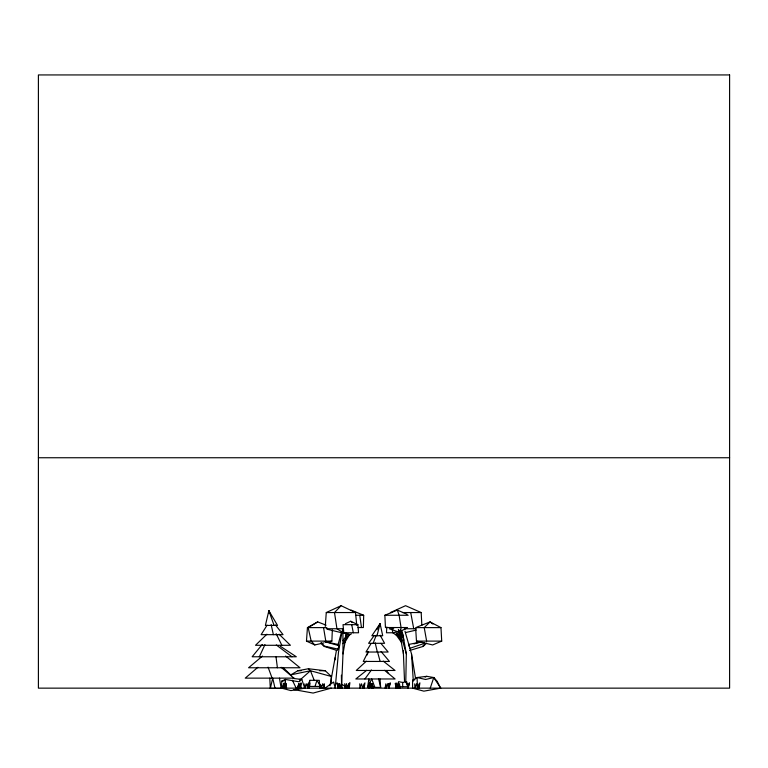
<?xml version="1.0" encoding="UTF-8"?>
<svg xmlns="http://www.w3.org/2000/svg" width="768" height="768" viewBox="0 0 768 768"><rect width="100%" height="100%" fill="white"/><g stroke="black" fill="none" stroke-linecap="round" stroke-linejoin="round"><path stroke-width="1.15" d="M300.998 688.147L301.066 682.848L299.894 688.147L299.126 683.53L297.36 688.147M405.802 681.072L406.339 653.933L402.797 633.994L400.464 630.163M351.043 610.08L363.686 615.264L363.37 627.533L358.003 627.533M309.485 683.53L309.322 688.147L310.07 682.848L307.411 688.147M349.162 687.994L349.325 683.366L347.242 687.994L349.91 682.694L349.162 687.994L344.928 687.994M364.339 683.53L364.176 688.147L364.925 682.848L362.342 688.147M419.309 683.53L419.146 688.147L419.885 682.848L417.302 688.147M326.189 642.384L331.882 641.107L332.333 629.866M342.922 632.477L342.998 653.933L341.51 688.147L341.75 684.307L348.336 688.147M283.459 687.072L283.632 683.818L285.13 688.147L283.91 683.818L282.682 688.147L283.632 683.818M335.117 659.827L335.261 657.466M386.832 626.986L386.467 632.765L392.794 632.765L398.496 631.757M325.286 626.429L326.266 612.547L341.117 605.693L355.507 612.547L356.755 625.267M323.914 642.902L314.803 644.947L306.47 641.107L307.44 627.619L317.702 621.907L326.112 625.171M371.501 688.147L371.818 683.818L373.238 688.147L372.307 683.818L371.51 687.072M323.808 688.147L324.202 683.818L324.23 688.147L322.579 683.818L321.456 688.147M398.141 685.718L398.554 681.677L402.682 682.435L406.666 681.677L408.038 686.726L399.197 686.726M349.795 634.358L344.746 642.547L342.96 643.699L345.83 638.774L346.09 636.346L348.106 633.6M268.608 612.979L268.858 610.714L277.536 625.43L265.392 625.43L268.858 610.714L269.654 612.816M338.246 688.147L336.989 682.848L338.208 688.147L338.784 683.53L339.686 685.382M371.386 687.072L371.818 683.818M342.71 628.858L342.413 630.95L343.795 632.765L349.354 635.069L351.331 633.917M397.92 688.147L398.544 683.818L400.138 688.147L399.475 683.818L399.024 685.987M369.658 687.398L367.574 687.398L368.88 678.97L369.034 681.072M385.843 683.818L385.123 688.147L387.638 683.818L388.272 685.987M329.981 685.795L336.422 650.515M341.894 632.496L338.467 652.358L335.194 688.147L333.638 682.022L324.989 688.147M342.998 653.933L345.427 639.898L344.746 642.547M345.811 637.69L346.579 633.274M285.446 685.843L285.869 683.53L284.102 686.304M408.144 688.147L409.402 682.848L408.115 688.147L407.635 683.53M283.19 687.091L284.237 682.848M377.002 635.75L380.074 623.683L382.723 635.75L371.846 635.75L380.074 623.683L380.179 625.872M298.704 683.818L297.59 688.147L298.982 685.555M389.098 687.091L390.25 682.848L389.002 688.147L388.531 683.53L386.198 688.147M320.851 643.162L324.086 646.406L337.085 650.486L337.997 649.123L338.957 645.658L338.054 644.458L325.594 641.798M338.006 644.832L341.491 632.333M338.179 688.147L339.389 683.818L339.984 688.147L341.126 683.818L341.923 688.147M315.014 686.429L316.954 680.333L320.544 686.429L309.581 686.429M430.243 688.147L433.776 677.53L426.73 676.32L417.034 677.53L412.598 680.342L412.598 688.147L423.859 691.152L440.688 688.147L437.146 681.274L433.776 677.53L425.626 679.478L417.034 677.53L417.542 688.147M367.181 654.96L368.314 651.715M345.322 686.909L346.512 683.664L347.741 687.994M373.123 643.315L376.253 635.222M310.061 680.333L307.642 686.429L308.496 686.429L309.725 680.333L319.306 680.333L319.43 683.386M347.328 687.994L349.325 683.366M259.344 656.774L264.96 644.602M346.752 633.59L345.83 635.51L346.973 633.6M367.574 687.398L371.722 678.97L374.87 687.398M368.198 651.619L363.264 661.45L389.453 661.45L381.072 651.533M376.925 629.712L380.074 623.683M371.078 643.536L365.962 652.032L388.157 652.032L380.909 643.382M267.091 625.171L261.12 634.666L283.046 634.666L275.53 624.97M373.901 635.952L368.592 643.315L384.576 643.315L380.141 635.222M364.906 678.97L371.434 669.955M342.95 640.646L346.09 636.346M345.83 638.774L349.267 634.272M262.262 644.467L252.144 656.774L296.314 656.774L280.301 646.224M341.117 605.693L334.493 612.547L336.941 628.742L344.122 633.341L327.36 629.28M422.774 646.099L424.416 644.39M266.89 634.214L255.504 645.293L290.419 645.293L279.082 634.214M426.566 643.162L423.216 646.406L409.584 650.486M366.317 661.19L356.246 670.464L395.04 670.464L383.232 661.094M299.722 680.237L310.454 670.733L331.258 676.454L331.258 682.301M257.904 667.277L245.261 678.134L294.067 678.134M262.502 656.045L248.582 667.766L300.01 667.766L285.61 656.045M366.643 670.31L355.834 678.97L395.088 678.97L384.595 670.31M424.541 642.528L422.794 643.91L409.843 648.336M317.702 621.907L308.17 627.619L311.184 641.107L314.803 644.947M331.258 676.454L325.286 670.733L308.429 668.755L297.85 670.733L290.784 674.88L310.454 670.733L314.285 680.534M425.146 677.126L426.73 676.32M399.955 633.226L396.144 635.069L392.794 632.765L392.266 629.299M281.702 681.178L285.341 679.44L299.059 681.811L301.824 679.44L304.723 688.147L290.928 690.605L281.702 688.147L281.702 681.178L284.918 680.602M345.427 623.693L350.746 621.245L357.878 624.672L358.55 632.765L343.795 632.765L343.027 624.672L357.878 624.672M405.638 628.838L400.666 631.018L401.05 627.533L399.12 615.264L397.354 610.08L384.864 615.264L385.44 627.533L407.539 627.533M416.726 627.178L430.061 621.907L440.976 627.619L441.706 641.107L432.672 644.947L416.467 641.107L415.69 628.742M331.258 688.147L313.133 693.062L293.741 689.587M413.914 643.91L419.338 642.442M412.598 680.342L414.739 679.824M405.696 632.534L416.179 630.096M398.304 629.76L402.566 640.541L403.728 640.291L403.114 636.029L400.253 630.192M421.728 641.798L408.691 644.458L409.555 647.366M38.4 457.747L729.6 457.747M326.266 612.547L356.016 612.547M391.69 612.547L390.442 612.547L405.562 605.693L421.19 612.547L421.834 625.267M402.394 612.547L421.19 612.547M356.189 615.264L363.686 615.264M384.864 615.264L408.192 615.264M307.44 627.619L326.87 627.619M415.622 627.619L440.976 627.619M326.304 628.742L342.874 628.742M393.686 628.742L389.29 628.742L400.042 632.573M404.304 628.742L416.093 628.742M306.47 641.107L331.882 641.107M416.467 641.107L441.706 641.107M297.85 670.733L301.296 670.733M319.603 670.733L325.286 670.733M299.357 679.44L301.824 679.44L293.29 678.451M372.787 687.398L380.64 687.398L380.026 678.97M269.818 688.426L281.184 688.426L279.466 678.134M337.997 649.123L324.384 646.099L321.187 642.672M324.413 641.568L338.957 645.658M397.354 610.08L407.146 614.323M432.931 624.048L430.061 621.907L424.234 627.619L426.634 641.107M276.317 644.976L291.965 656.774M281.136 667.277L293.894 678.134M350.746 621.245L352.243 622.618M282.912 667.421L291.494 675.667M308.429 668.755L310.454 670.733M401.078 638.064L397.43 633.6M386.496 670.858L388.627 673.555M396.24 634.272L397.651 636.077M370.8 686.304L372.096 688.147L369.955 682.848L369.61 688.147L368.851 683.53L369.062 688.147M395.366 683.53L398.534 688.147L396.048 682.848L396.01 688.147L395.366 683.53L396.144 688.147M433.776 677.53L440.688 688.147M395.789 634.358L401.626 642.547L400.925 639.898L396.288 633.322M320.035 684.451L322.003 688.147L319.824 683.914M398.573 629.77L401.501 635.51M276.163 633.686L281.856 645.293M292.387 680.198L296.16 688.147M405.763 681.677L407.827 686.726M319.891 684.451L321.302 688.147M268.07 667.152L272.102 678.134M268.858 610.714L274.099 625.43M404.966 631.2L411.514 653.933L415.584 678.71M417.715 688.147L416.486 683.818L414.902 688.147L414.71 683.818M362.755 688.147L361.526 683.818L359.942 688.147L359.75 683.818M307.901 688.147L306.672 683.818L305.088 688.147L304.896 683.818M400.243 632.266L401.827 637.891L401.606 636.298M402.566 640.541L406.339 653.933M377.472 651.715L380.16 661.45M398.688 684.97L398.189 682.848L398.477 684.97M378.643 678.97L380.64 687.398M375.178 642.806L377.328 652.032M275.04 688.426L272.726 678.134L270.317 688.426L269.779 678.134M271.142 624.566L273.379 634.666M351.715 624.672L353.309 632.765M401.99 631.19L402.643 634.598M410.717 612.547L413.731 628.742M399.542 632.17L403.43 653.933L404.515 681.072M323.549 627.619L325.795 641.107M285.869 683.53L286.598 688.147M359.75 615.264L361.469 627.533M276 656.774L277.402 667.766M319.613 686.035L319.843 688.147L319.69 685.843M411.514 653.933L413.309 681.072M285.341 679.44L285.648 685.978M344.736 683.664L344.88 686.909M307.93 683.818L308.131 688.147M341.386 675.168L341.568 684.614M398.544 683.818L398.563 685.987M403.421 650.525L403.43 653.933M402.682 682.435L402.682 686.726M729.6 74.938L38.4 74.938L38.4 688.147L729.6 688.147L729.6 74.938"/></g></svg>
